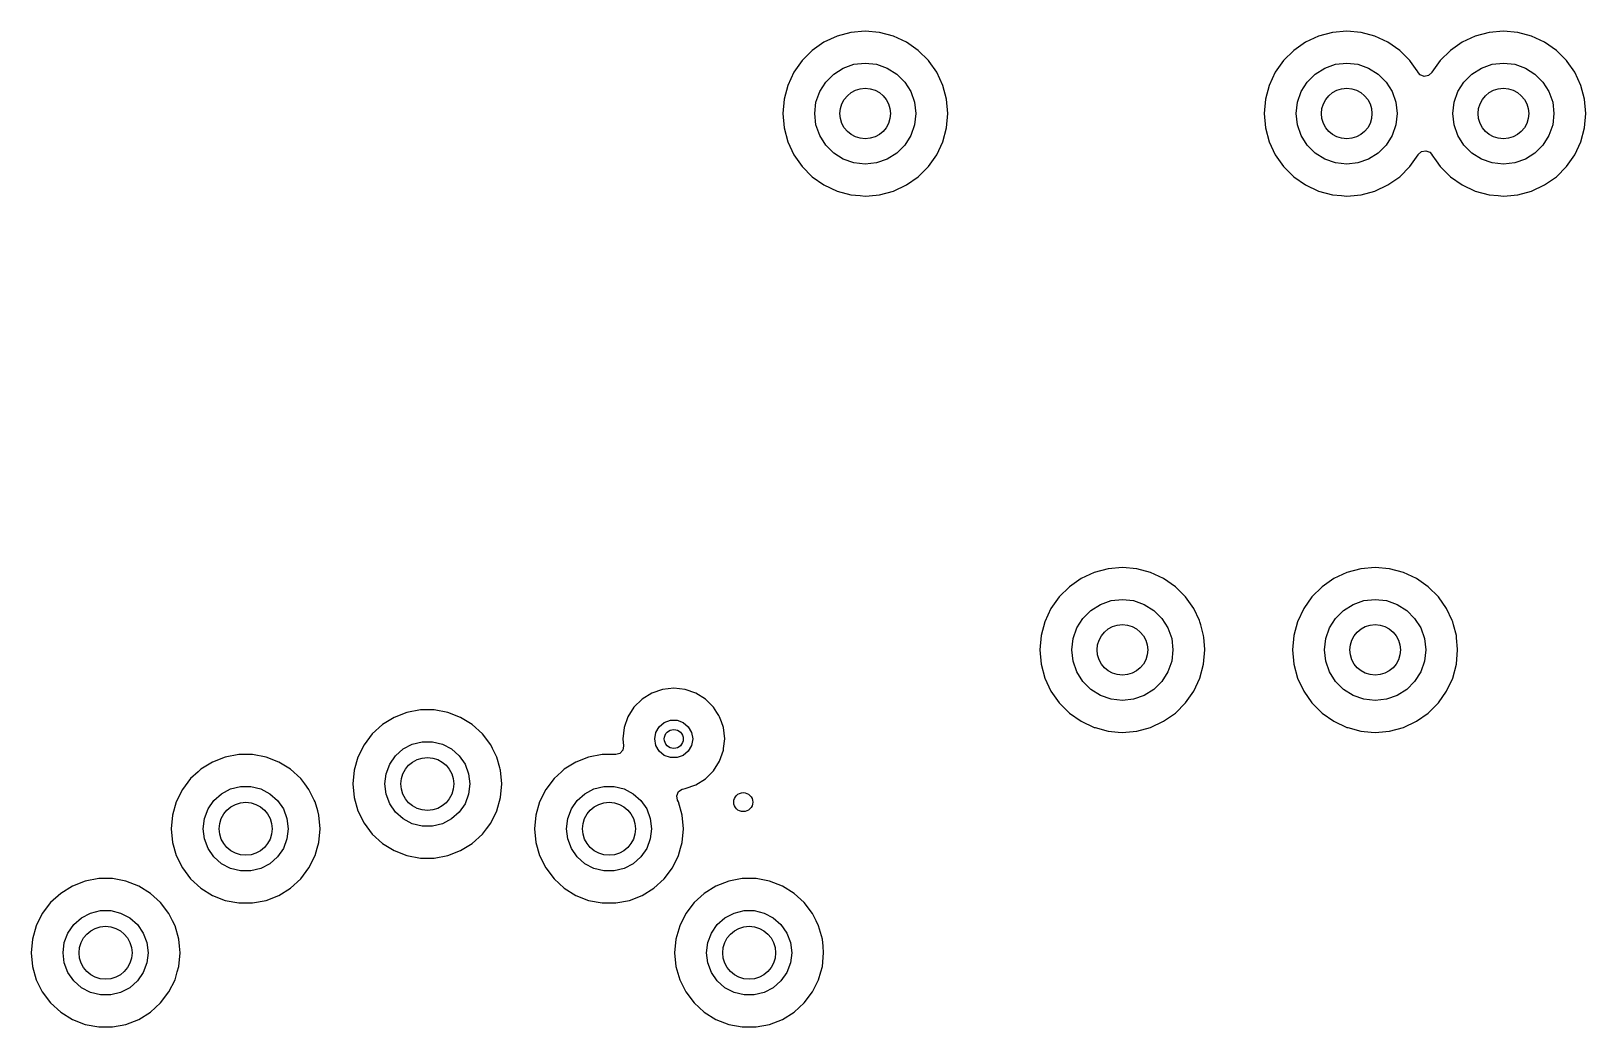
# Model space of a CAD drawing. Extents: x 2.85 to 10.26, y -4.55 to -2.42.
# Drawn here: x 8.572 to 9.541, y -4.101 to -3.48 of the extents above; entities that cross this region are included whole.
import ezdxf

# ---------------------------------------------------------------- set-up
doc = ezdxf.new("R2010")
doc.units = 0
doc.header["$MEASUREMENT"] = 0
doc.layers.add('BLACK', color=7, linetype='CONTINUOUS')

msp = doc.modelspace()

# ---------------------------------------------------------------- linework, layer by layer
at = {"layer": 'BLACK', "linetype": 'CONTINUOUS'}
for p, q in [((9.06603, -3.48697), (9.0587, -3.4921)), ((9.07415, -3.48318), (9.06603, -3.48697)), ((9.06603, -3.48697), (9.06603, -3.48697)), ((9.08281, -3.48086), (9.07415, -3.48318)), ((9.07415, -3.48318), (9.07415, -3.48318)), ((9.09173, -3.48008), (9.08281, -3.48086)), ((9.08281, -3.48086), (9.08281, -3.48086)), ((9.10066, -3.48086), (9.09173, -3.48008)), ((9.09173, -3.48008), (9.09173, -3.48008)), ((9.10931, -3.48318), (9.10066, -3.48086)), ((9.10066, -3.48086), (9.10066, -3.48086)), ((9.10066, -3.48086), (9.10066, -3.48086)), ((9.10066, -3.48086), (9.10066, -3.48086)), ((9.10066, -3.48086), (9.10066, -3.48086)), ((9.11743, -3.48697), (9.10931, -3.48318)), ((9.10931, -3.48318), (9.10931, -3.48318)), ((9.12477, -3.4921), (9.11743, -3.48697)), ((9.11743, -3.48697), (9.11743, -3.48697)), ((9.36603, -3.48697), (9.3587, -3.4921)), ((9.37415, -3.48318), (9.36603, -3.48697)), ((9.36603, -3.48697), (9.36603, -3.48697)), ((9.38281, -3.48086), (9.37415, -3.48318)), ((9.37415, -3.48318), (9.37415, -3.48318)), ((9.39173, -3.48008), (9.38281, -3.48086)), ((9.38281, -3.48086), (9.38281, -3.48086)), ((9.40066, -3.48086), (9.39173, -3.48008)), ((9.39173, -3.48008), (9.39173, -3.48008)), ((9.40931, -3.48318), (9.40066, -3.48086)), ((9.40066, -3.48086), (9.40066, -3.48086)), ((9.40066, -3.48086), (9.40066, -3.48086)), ((9.40066, -3.48086), (9.40066, -3.48086)), ((9.40066, -3.48086), (9.40066, -3.48086)), ((9.41743, -3.48697), (9.40931, -3.48318)), ((9.40931, -3.48318), (9.40931, -3.48318)), ((9.42477, -3.4921), (9.41743, -3.48697)), ((9.41743, -3.48697), (9.41743, -3.48697)), ((9.46367, -3.48697), (9.45633, -3.4921)), ((9.47179, -3.48318), (9.46367, -3.48697)), ((9.46367, -3.48697), (9.46367, -3.48697)), ((9.48044, -3.48086), (9.47179, -3.48318)), ((9.47179, -3.48318), (9.47179, -3.48318)), ((9.48045, -3.48086), (9.48044, -3.48086)), ((9.48937, -3.48008), (9.48045, -3.48086)), ((9.49829, -3.48086), (9.48937, -3.48008)), ((9.48937, -3.48008), (9.48937, -3.48008)), ((9.49829, -3.48086), (9.49829, -3.48086)), ((9.49829, -3.48086), (9.49829, -3.48086)), ((9.49829, -3.48086), (9.49829, -3.48086)), ((9.50695, -3.48318), (9.4983, -3.48086)), ((9.4983, -3.48086), (9.49829, -3.48086)), ((9.51507, -3.48697), (9.50695, -3.48318)), ((9.50695, -3.48318), (9.50695, -3.48318)), ((9.52241, -3.4921), (9.51507, -3.48697)), ((9.51507, -3.48697), (9.51507, -3.48697)), ((9.0587, -3.4921), (9.05236, -3.49844)), ((9.1311, -3.49844), (9.12477, -3.4921)), ((9.3587, -3.4921), (9.35236, -3.49844)), ((9.4311, -3.49844), (9.42477, -3.4921)), ((9.45633, -3.4921), (9.45, -3.49844)), ((9.52874, -3.49844), (9.52241, -3.4921)), ((9.04722, -3.50578), (9.04344, -3.5139)), ((9.05236, -3.49844), (9.04722, -3.50578)), ((9.04722, -3.50578), (9.04722, -3.50578)), ((9.06711, -3.51184), (9.07209, -3.50685)), ((9.07209, -3.50685), (9.07807, -3.5031)), ((9.07807, -3.5031), (9.08472, -3.50077)), ((9.08472, -3.50077), (9.09173, -3.49998)), ((9.09173, -3.49998), (9.09874, -3.50077)), ((9.09874, -3.50077), (9.1054, -3.5031)), ((9.1054, -3.5031), (9.11137, -3.50685)), ((9.11137, -3.50685), (9.11636, -3.51184)), ((9.13149, -3.49899), (9.1311, -3.49844)), ((9.13624, -3.50578), (9.13149, -3.49899)), ((9.14003, -3.5139), (9.13624, -3.50578)), ((9.34722, -3.50578), (9.34344, -3.5139)), ((9.35236, -3.49844), (9.34722, -3.50578)), ((9.34722, -3.50578), (9.34722, -3.50578)), ((9.36711, -3.51184), (9.37209, -3.50685)), ((9.37209, -3.50685), (9.37807, -3.5031)), ((9.37807, -3.5031), (9.38472, -3.50077)), ((9.38472, -3.50077), (9.39173, -3.49998)), ((9.39173, -3.49998), (9.39874, -3.50077)), ((9.39874, -3.50077), (9.4054, -3.5031)), ((9.4054, -3.5031), (9.41137, -3.50685)), ((9.41137, -3.50685), (9.41636, -3.51184)), ((9.43149, -3.49899), (9.4311, -3.49844)), ((9.43566, -3.50494), (9.43149, -3.49899)), ((9.43624, -3.50578), (9.43566, -3.50494)), ((9.43632, -3.50592), (9.43624, -3.50578)), ((9.43753, -3.50731), (9.43632, -3.50592)), ((9.44478, -3.50592), (9.44279, -3.50782)), ((9.44486, -3.50578), (9.44478, -3.50592)), ((9.45, -3.49844), (9.44486, -3.50578)), ((9.46475, -3.51184), (9.46973, -3.50685)), ((9.46973, -3.50685), (9.4757, -3.5031)), ((9.4757, -3.5031), (9.48236, -3.50077)), ((9.48236, -3.50077), (9.48937, -3.49998)), ((9.48937, -3.49998), (9.49638, -3.50077)), ((9.49638, -3.50077), (9.50304, -3.5031)), ((9.50304, -3.5031), (9.50901, -3.50685)), ((9.50901, -3.50685), (9.51399, -3.51184)), ((9.52913, -3.49899), (9.52874, -3.49844)), ((9.53388, -3.50578), (9.52913, -3.49899)), ((9.53767, -3.5139), (9.53388, -3.50578)), ((9.04344, -3.5139), (9.04112, -3.52255)), ((9.04344, -3.5139), (9.04344, -3.5139)), ((9.06336, -3.51781), (9.06711, -3.51184)), ((9.11636, -3.51184), (9.12011, -3.51781)), ((9.14235, -3.52255), (9.14003, -3.5139)), ((9.34344, -3.5139), (9.34112, -3.52255)), ((9.34344, -3.5139), (9.34344, -3.5139)), ((9.36336, -3.51781), (9.36711, -3.51184)), ((9.41636, -3.51184), (9.42011, -3.51781)), ((9.44009, -3.50834), (9.43753, -3.50731)), ((9.44279, -3.50782), (9.44009, -3.50834)), ((9.46099, -3.51781), (9.46475, -3.51184)), ((9.51399, -3.51184), (9.51775, -3.51781)), ((9.53999, -3.52255), (9.53767, -3.5139)), ((9.04112, -3.52255), (9.04034, -3.53148)), ((9.04112, -3.52255), (9.04112, -3.52255)), ((9.06024, -3.53148), (9.06103, -3.52447)), ((9.06103, -3.52447), (9.06336, -3.51781)), ((9.12011, -3.51781), (9.12244, -3.52447)), ((9.12244, -3.52447), (9.12323, -3.53148)), ((9.14313, -3.53148), (9.14235, -3.52255)), ((9.34112, -3.52255), (9.34034, -3.53148)), ((9.34112, -3.52255), (9.34112, -3.52255)), ((9.36024, -3.53148), (9.36103, -3.52447)), ((9.36103, -3.52447), (9.36336, -3.51781)), ((9.42011, -3.51781), (9.42244, -3.52447)), ((9.42244, -3.52447), (9.42323, -3.53148)), ((9.45787, -3.53148), (9.45866, -3.52447)), ((9.45866, -3.52447), (9.46099, -3.51781)), ((9.51775, -3.51781), (9.52008, -3.52447)), ((9.52008, -3.52447), (9.52087, -3.53148)), ((9.54077, -3.53148), (9.53999, -3.52255)), ((9.04034, -3.53148), (9.04112, -3.5404)), ((9.04034, -3.53148), (9.04034, -3.53148)), ((9.06103, -3.53848), (9.06024, -3.53148)), ((9.12323, -3.53148), (9.12244, -3.53848)), ((9.14235, -3.5404), (9.14313, -3.53148)), ((9.14313, -3.53148), (9.14313, -3.53148)), ((9.34034, -3.53148), (9.34112, -3.5404)), ((9.34034, -3.53148), (9.34034, -3.53148)), ((9.36103, -3.53848), (9.36024, -3.53148)), ((9.42323, -3.53148), (9.42244, -3.53848)), ((9.45866, -3.53848), (9.45787, -3.53148)), ((9.52087, -3.53148), (9.52008, -3.53848)), ((9.53999, -3.5404), (9.54077, -3.53148)), ((9.54077, -3.53148), (9.54077, -3.53148)), ((9.04112, -3.5404), (9.04112, -3.5404)), ((9.04112, -3.5404), (9.04344, -3.54905)), ((9.06336, -3.54514), (9.06103, -3.53848)), ((9.06711, -3.55111), (9.06336, -3.54514)), ((9.12011, -3.54514), (9.11636, -3.55111)), ((9.12244, -3.53848), (9.12011, -3.54514)), ((9.14003, -3.54906), (9.14235, -3.5404)), ((9.34112, -3.5404), (9.34112, -3.5404)), ((9.34112, -3.5404), (9.34344, -3.54905)), ((9.36336, -3.54514), (9.36103, -3.53848)), ((9.36711, -3.55111), (9.36336, -3.54514)), ((9.42011, -3.54514), (9.41636, -3.55111)), ((9.42244, -3.53848), (9.42011, -3.54514)), ((9.46099, -3.54514), (9.45866, -3.53848)), ((9.46475, -3.55111), (9.46099, -3.54514)), ((9.51775, -3.54514), (9.51399, -3.55111)), ((9.52008, -3.53848), (9.51775, -3.54514)), ((9.53767, -3.54906), (9.53999, -3.5404)), ((9.04344, -3.54905), (9.04344, -3.54906)), ((9.04344, -3.54906), (9.04722, -3.55717)), ((9.07209, -3.5561), (9.06711, -3.55111)), ((9.11636, -3.55111), (9.11137, -3.5561)), ((9.13624, -3.55717), (9.14003, -3.54906)), ((9.34344, -3.54905), (9.34344, -3.54906)), ((9.34344, -3.54906), (9.34722, -3.55717)), ((9.37209, -3.5561), (9.36711, -3.55111)), ((9.41636, -3.55111), (9.41137, -3.5561)), ((9.43632, -3.55704), (9.43831, -3.55514)), ((9.43831, -3.55514), (9.44102, -3.55462)), ((9.44102, -3.55462), (9.44357, -3.55564)), ((9.46973, -3.5561), (9.46475, -3.55111)), ((9.51399, -3.55111), (9.50901, -3.5561)), ((9.53388, -3.55717), (9.53767, -3.54906)), ((9.04722, -3.55717), (9.04722, -3.55717)), ((9.04722, -3.55717), (9.05236, -3.56451)), ((9.05236, -3.56451), (9.0587, -3.57085)), ((9.07807, -3.55985), (9.07209, -3.5561)), ((9.08472, -3.56218), (9.07807, -3.55985)), ((9.09173, -3.56297), (9.08472, -3.56218)), ((9.09874, -3.56218), (9.09173, -3.56297)), ((9.1054, -3.55985), (9.09874, -3.56218)), ((9.11137, -3.5561), (9.1054, -3.55985)), ((9.12477, -3.57085), (9.1311, -3.56451)), ((9.1311, -3.56451), (9.13624, -3.55717)), ((9.34722, -3.55717), (9.34722, -3.55717)), ((9.34722, -3.55717), (9.35236, -3.56451)), ((9.35236, -3.56451), (9.3587, -3.57085)), ((9.37807, -3.55985), (9.37209, -3.5561)), ((9.38472, -3.56218), (9.37807, -3.55985)), ((9.39173, -3.56297), (9.38472, -3.56218)), ((9.39874, -3.56218), (9.39173, -3.56297)), ((9.4054, -3.55985), (9.39874, -3.56218)), ((9.41137, -3.5561), (9.4054, -3.55985)), ((9.42477, -3.57085), (9.4311, -3.56451)), ((9.4311, -3.56451), (9.43624, -3.55717)), ((9.43624, -3.55717), (9.43632, -3.55704)), ((9.43624, -3.55717), (9.43624, -3.55717)), ((9.44357, -3.55564), (9.44478, -3.55704)), ((9.44478, -3.55704), (9.44486, -3.55717)), ((9.44486, -3.55717), (9.44486, -3.55717)), ((9.44486, -3.55717), (9.44746, -3.56089)), ((9.44746, -3.56089), (9.45, -3.56451)), ((9.45, -3.56451), (9.45633, -3.57085)), ((9.4757, -3.55985), (9.46973, -3.5561)), ((9.48236, -3.56218), (9.4757, -3.55985)), ((9.48937, -3.56297), (9.48236, -3.56218)), ((9.49638, -3.56218), (9.48937, -3.56297)), ((9.50304, -3.55985), (9.49638, -3.56218)), ((9.50901, -3.5561), (9.50304, -3.55985)), ((9.52241, -3.57085), (9.52874, -3.56451)), ((9.52874, -3.56451), (9.53388, -3.55717)), ((9.0587, -3.57085), (9.0587, -3.57085)), ((9.0587, -3.57085), (9.06603, -3.57599)), ((9.11743, -3.57599), (9.12477, -3.57085)), ((9.3587, -3.57085), (9.3587, -3.57085)), ((9.3587, -3.57085), (9.36603, -3.57599)), ((9.41743, -3.57599), (9.42477, -3.57085)), ((9.45633, -3.57085), (9.45633, -3.57085)), ((9.45633, -3.57085), (9.46367, -3.57599)), ((9.51507, -3.57599), (9.52241, -3.57085)), ((9.06603, -3.57599), (9.07415, -3.57977)), ((9.07415, -3.57977), (9.08281, -3.58209)), ((9.08281, -3.58209), (9.08848, -3.58259)), ((9.08848, -3.58259), (9.09173, -3.58287)), ((9.09173, -3.58287), (9.09412, -3.58266)), ((9.09173, -3.58287), (9.09173, -3.58287)), ((9.09173, -3.58287), (9.09173, -3.58287)), ((9.09412, -3.58266), (9.10066, -3.58209)), ((9.10066, -3.58209), (9.10931, -3.57977)), ((9.10931, -3.57977), (9.11743, -3.57599)), ((9.36603, -3.57599), (9.37415, -3.57977)), ((9.37415, -3.57977), (9.38281, -3.58209)), ((9.38281, -3.58209), (9.38848, -3.58259)), ((9.38848, -3.58259), (9.39173, -3.58287)), ((9.39173, -3.58287), (9.39412, -3.58266)), ((9.39173, -3.58287), (9.39173, -3.58287)), ((9.39173, -3.58287), (9.39173, -3.58287)), ((9.39412, -3.58266), (9.40066, -3.58209)), ((9.40066, -3.58209), (9.40931, -3.57977)), ((9.40931, -3.57977), (9.41743, -3.57599)), ((9.46367, -3.57599), (9.47179, -3.57977)), ((9.47179, -3.57977), (9.48045, -3.58209)), ((9.48045, -3.58209), (9.48612, -3.58259)), ((9.48612, -3.58259), (9.48937, -3.58287)), ((9.48937, -3.58287), (9.49176, -3.58266)), ((9.48937, -3.58287), (9.48937, -3.58287)), ((9.48937, -3.58287), (9.48937, -3.58287)), ((9.49176, -3.58266), (9.49829, -3.58209)), ((9.49829, -3.58209), (9.50695, -3.57977)), ((9.50695, -3.57977), (9.51507, -3.57599)), ((9.24304, -3.81513), (9.23439, -3.81745)), ((9.25197, -3.81435), (9.24304, -3.81513)), ((9.24304, -3.81513), (9.24304, -3.81513)), ((9.26089, -3.81513), (9.25197, -3.81435)), ((9.25197, -3.81435), (9.25197, -3.81435)), ((9.26955, -3.81745), (9.26089, -3.81513)), ((9.26089, -3.81513), (9.26089, -3.81513)), ((9.26089, -3.81513), (9.26089, -3.81513)), ((9.26089, -3.81513), (9.26089, -3.81513)), ((9.26089, -3.81513), (9.26089, -3.81513)), ((9.40052, -3.81513), (9.39187, -3.81745)), ((9.40945, -3.81435), (9.40052, -3.81513)), ((9.40052, -3.81513), (9.40052, -3.81513)), ((9.41837, -3.81513), (9.40945, -3.81435)), ((9.40945, -3.81435), (9.40945, -3.81435)), ((9.42703, -3.81745), (9.41837, -3.81513)), ((9.41837, -3.81513), (9.41837, -3.81513)), ((9.41837, -3.81513), (9.41837, -3.81513)), ((9.41837, -3.81513), (9.41837, -3.81513)), ((9.41837, -3.81513), (9.41837, -3.81513)), ((9.21893, -3.82638), (9.2126, -3.83271)), ((9.22627, -3.82124), (9.21893, -3.82638)), ((9.23439, -3.81745), (9.22627, -3.82124)), ((9.22627, -3.82124), (9.22627, -3.82124)), ((9.23439, -3.81745), (9.23439, -3.81745)), ((9.27767, -3.82124), (9.26955, -3.81745)), ((9.26955, -3.81745), (9.26955, -3.81745)), ((9.28501, -3.82638), (9.27767, -3.82124)), ((9.27767, -3.82124), (9.27767, -3.82124)), ((9.29134, -3.83271), (9.28501, -3.82638)), ((9.37641, -3.82638), (9.37008, -3.83271)), ((9.38375, -3.82124), (9.37641, -3.82638)), ((9.39187, -3.81745), (9.38375, -3.82124)), ((9.38375, -3.82124), (9.38375, -3.82124)), ((9.39187, -3.81745), (9.39187, -3.81745)), ((9.43515, -3.82124), (9.42703, -3.81745)), ((9.42703, -3.81745), (9.42703, -3.81745)), ((9.44249, -3.82638), (9.43515, -3.82124)), ((9.43515, -3.82124), (9.43515, -3.82124)), ((9.44882, -3.83271), (9.44249, -3.82638)), ((9.2126, -3.83271), (9.20746, -3.84005)), ((9.2383, -3.83737), (9.24496, -3.83504)), ((9.24496, -3.83504), (9.25197, -3.83425)), ((9.25197, -3.83425), (9.25898, -3.83504)), ((9.25898, -3.83504), (9.26563, -3.83737)), ((9.29648, -3.84005), (9.29134, -3.83271)), ((9.29134, -3.83271), (9.29134, -3.83271)), ((9.37008, -3.83271), (9.36494, -3.84005)), ((9.39578, -3.83737), (9.40244, -3.83504)), ((9.40244, -3.83504), (9.40945, -3.83425)), ((9.40945, -3.83425), (9.41646, -3.83504)), ((9.41646, -3.83504), (9.42311, -3.83737)), ((9.45396, -3.84005), (9.44882, -3.83271)), ((9.44882, -3.83271), (9.44882, -3.83271)), ((9.20746, -3.84005), (9.20367, -3.84817)), ((9.20746, -3.84005), (9.20746, -3.84005)), ((9.22734, -3.84611), (9.23233, -3.84112)), ((9.23233, -3.84112), (9.2383, -3.83737)), ((9.26563, -3.83737), (9.27161, -3.84112)), ((9.27161, -3.84112), (9.27659, -3.84611)), ((9.29996, -3.84751), (9.29648, -3.84005)), ((9.36494, -3.84005), (9.36115, -3.84817)), ((9.36494, -3.84005), (9.36494, -3.84005)), ((9.38482, -3.84611), (9.38981, -3.84112)), ((9.38981, -3.84112), (9.39578, -3.83737)), ((9.42311, -3.83737), (9.42909, -3.84112)), ((9.42909, -3.84112), (9.43407, -3.84611)), ((9.45744, -3.84751), (9.45396, -3.84005)), ((9.20367, -3.84817), (9.20135, -3.85682)), ((9.20367, -3.84817), (9.20367, -3.84817)), ((9.22126, -3.85874), (9.22359, -3.85208)), ((9.22359, -3.85208), (9.22734, -3.84611)), ((9.27659, -3.84611), (9.28035, -3.85208)), ((9.28035, -3.85208), (9.28267, -3.85874)), ((9.30027, -3.84817), (9.29996, -3.84751)), ((9.3008, -3.85018), (9.30027, -3.84817)), ((9.30027, -3.84817), (9.30027, -3.84817)), ((9.30258, -3.85682), (9.3008, -3.85018)), ((9.36115, -3.84817), (9.35883, -3.85682)), ((9.36115, -3.84817), (9.36115, -3.84817)), ((9.37874, -3.85874), (9.38107, -3.85208)), ((9.38107, -3.85208), (9.38482, -3.84611)), ((9.43407, -3.84611), (9.43783, -3.85208)), ((9.43783, -3.85208), (9.44016, -3.85874)), ((9.45775, -3.84817), (9.45744, -3.84751)), ((9.45828, -3.85018), (9.45775, -3.84817)), ((9.45775, -3.84817), (9.45775, -3.84817)), ((9.46006, -3.85682), (9.45828, -3.85018)), ((9.20135, -3.85682), (9.20057, -3.86575)), ((9.20135, -3.85682), (9.20135, -3.85682)), ((9.22047, -3.86575), (9.22126, -3.85874)), ((9.28267, -3.85874), (9.28346, -3.86575)), ((9.30269, -3.858), (9.30258, -3.85682)), ((9.30333, -3.86533), (9.30269, -3.858)), ((9.30336, -3.86575), (9.30333, -3.86533)), ((9.35883, -3.85682), (9.35805, -3.86575)), ((9.35883, -3.85682), (9.35883, -3.85682)), ((9.37795, -3.86575), (9.37874, -3.85874)), ((9.44016, -3.85874), (9.44094, -3.86575)), ((9.46017, -3.858), (9.46006, -3.85682)), ((9.46019, -3.85827), (9.46017, -3.858)), ((9.46081, -3.86533), (9.46019, -3.85827)), ((9.46085, -3.86575), (9.46081, -3.86533)), ((9.20057, -3.86575), (9.20135, -3.87467)), ((9.20057, -3.86575), (9.20057, -3.86575)), ((9.20135, -3.87467), (9.20135, -3.87467)), ((9.20135, -3.87467), (9.20367, -3.88333)), ((9.22126, -3.87276), (9.22047, -3.86575)), ((9.22359, -3.87941), (9.22126, -3.87276)), ((9.28267, -3.87276), (9.28035, -3.87941)), ((9.28346, -3.86575), (9.28267, -3.87276)), ((9.30027, -3.88333), (9.30258, -3.87467)), ((9.30258, -3.87467), (9.30336, -3.86575)), ((9.30336, -3.86575), (9.30336, -3.86575)), ((9.35805, -3.86575), (9.35883, -3.87467)), ((9.35805, -3.86575), (9.35805, -3.86575)), ((9.35883, -3.87467), (9.35883, -3.87467)), ((9.35883, -3.87467), (9.36115, -3.88333)), ((9.37874, -3.87276), (9.37795, -3.86575)), ((9.38107, -3.87941), (9.37874, -3.87276)), ((9.44016, -3.87276), (9.43783, -3.87941)), ((9.44094, -3.86575), (9.44016, -3.87276)), ((9.45775, -3.88333), (9.46006, -3.87467)), ((9.46006, -3.87467), (9.46085, -3.86575)), ((9.20367, -3.88333), (9.20367, -3.88333)), ((9.20367, -3.88333), (9.20746, -3.89145)), ((9.22734, -3.88539), (9.22359, -3.87941)), ((9.28035, -3.87941), (9.27659, -3.88539)), ((9.29648, -3.89145), (9.30027, -3.88333)), ((9.36115, -3.88333), (9.36115, -3.88333)), ((9.36115, -3.88333), (9.36494, -3.89145)), ((9.38482, -3.88539), (9.38107, -3.87941)), ((9.43783, -3.87941), (9.43407, -3.88539)), ((9.45396, -3.89145), (9.45775, -3.88333)), ((8.95868, -3.89269), (8.95267, -3.89646)), ((8.96538, -3.89034), (8.95868, -3.89269)), ((8.97244, -3.88954), (8.96538, -3.89034)), ((8.96538, -3.89034), (8.96538, -3.89034)), ((8.9795, -3.89034), (8.97244, -3.88954)), ((8.97244, -3.88954), (8.97244, -3.88954)), ((8.9862, -3.89269), (8.9795, -3.89034)), ((8.9795, -3.89034), (8.9795, -3.89034)), ((8.99222, -3.89646), (8.9862, -3.89269)), ((9.20746, -3.89145), (9.20746, -3.89145)), ((9.20746, -3.89145), (9.2126, -3.89879)), ((9.23233, -3.89037), (9.22734, -3.88539)), ((9.2383, -3.89412), (9.23233, -3.89037)), ((9.24496, -3.89645), (9.2383, -3.89412)), ((9.26563, -3.89412), (9.25898, -3.89645)), ((9.27161, -3.89037), (9.26563, -3.89412)), ((9.27659, -3.88539), (9.27161, -3.89037)), ((9.29134, -3.89879), (9.29648, -3.89145)), ((9.36494, -3.89145), (9.36494, -3.89145)), ((9.36494, -3.89145), (9.37008, -3.89879)), ((9.38981, -3.89037), (9.38482, -3.88539)), ((9.39578, -3.89412), (9.38981, -3.89037)), ((9.40244, -3.89645), (9.39578, -3.89412)), ((9.42311, -3.89412), (9.41646, -3.89645)), ((9.42909, -3.89037), (9.42311, -3.89412)), ((9.43407, -3.88539), (9.42909, -3.89037)), ((9.44882, -3.89879), (9.45396, -3.89145)), ((8.81462, -3.90311), (8.8062, -3.90468)), ((8.82318, -3.90311), (8.81462, -3.90311)), ((8.8316, -3.90468), (8.82318, -3.90311)), ((8.94765, -3.90149), (8.94387, -3.9075)), ((8.95267, -3.89646), (8.94765, -3.90149)), ((8.99724, -3.90149), (8.99222, -3.89646)), ((8.99925, -3.90468), (8.99724, -3.90149)), ((9.2126, -3.89879), (9.21893, -3.90512)), ((9.25197, -3.89724), (9.24496, -3.89645)), ((9.25898, -3.89645), (9.25197, -3.89724)), ((9.28501, -3.90512), (9.29134, -3.89879)), ((9.37008, -3.89879), (9.37641, -3.90512)), ((9.40945, -3.89724), (9.40244, -3.89645)), ((9.41646, -3.89645), (9.40945, -3.89724)), ((9.44249, -3.90512), (9.44882, -3.89879)), ((8.79093, -3.91228), (8.78461, -3.91805)), ((8.79821, -3.90778), (8.79093, -3.91228)), ((8.79093, -3.91228), (8.79093, -3.91228)), ((8.79093, -3.91228), (8.79093, -3.91228)), ((8.8062, -3.90468), (8.79821, -3.90778)), ((8.79821, -3.90778), (8.79821, -3.90778)), ((8.8062, -3.90468), (8.8062, -3.90468)), ((8.8062, -3.90468), (8.8062, -3.90468)), ((8.83958, -3.90778), (8.8316, -3.90468)), ((8.8316, -3.90468), (8.8316, -3.90468)), ((8.8316, -3.90468), (8.8316, -3.90468)), ((8.84686, -3.91228), (8.83958, -3.90778)), ((8.83958, -3.90778), (8.83958, -3.90778)), ((8.85319, -3.91805), (8.84686, -3.91228)), ((8.94387, -3.9075), (8.94152, -3.9142)), ((8.96134, -3.91722), (8.96339, -3.91367)), ((8.96339, -3.91367), (8.96654, -3.91103)), ((8.96654, -3.91103), (8.97039, -3.90963)), ((8.97039, -3.90963), (8.97449, -3.90963)), ((8.97449, -3.90963), (8.97835, -3.91103)), ((8.97835, -3.91103), (8.98149, -3.91367)), ((8.98149, -3.91367), (8.98354, -3.91722)), ((9.00042, -3.90655), (8.99925, -3.90468)), ((9.00102, -3.9075), (9.00042, -3.90655)), ((9.00207, -3.9105), (9.00102, -3.9075)), ((9.00336, -3.9142), (9.00207, -3.9105)), ((9.21893, -3.90512), (9.21893, -3.90512)), ((9.21893, -3.90512), (9.22627, -3.91026)), ((9.22627, -3.91026), (9.23439, -3.91404)), ((9.26955, -3.91404), (9.27767, -3.91026)), ((9.27767, -3.91026), (9.28501, -3.90512)), ((9.37641, -3.90512), (9.37641, -3.90512)), ((9.37641, -3.90512), (9.38375, -3.91026)), ((9.38375, -3.91026), (9.39187, -3.91404)), ((9.42703, -3.91404), (9.43515, -3.91026)), ((9.43515, -3.91026), (9.44249, -3.90512)), ((8.78461, -3.91805), (8.77945, -3.92489)), ((8.78461, -3.91805), (8.78461, -3.91805)), ((8.8095, -3.92454), (8.8157, -3.92301)), ((8.8157, -3.92301), (8.82209, -3.92301)), ((8.82209, -3.92301), (8.82829, -3.92454)), ((8.85835, -3.92489), (8.85319, -3.91805)), ((8.94152, -3.9142), (8.94073, -3.92126)), ((8.94073, -3.92126), (8.94073, -3.92126)), ((8.94073, -3.92126), (8.94121, -3.92558)), ((8.94152, -3.9142), (8.94152, -3.9142)), ((8.96063, -3.92126), (8.96134, -3.91722)), ((8.96134, -3.9253), (8.96063, -3.92126)), ((8.98354, -3.91722), (8.98425, -3.92126)), ((8.98425, -3.92126), (8.98354, -3.9253)), ((9.00416, -3.92126), (9.00336, -3.9142)), ((9.00336, -3.9142), (9.00336, -3.9142)), ((9.00348, -3.92727), (9.00416, -3.92126)), ((9.00416, -3.92126), (9.00416, -3.92126)), ((9.23439, -3.91404), (9.23439, -3.91404)), ((9.23439, -3.91404), (9.23439, -3.91404)), ((9.23439, -3.91404), (9.23498, -3.9142)), ((9.23498, -3.9142), (9.24304, -3.91636)), ((9.24304, -3.91636), (9.24942, -3.91692)), ((9.24942, -3.91692), (9.25197, -3.91714)), ((9.25197, -3.91714), (9.2542, -3.91695)), ((9.25197, -3.91714), (9.25197, -3.91714)), ((9.25197, -3.91714), (9.25197, -3.91714)), ((9.2542, -3.91695), (9.26089, -3.91636)), ((9.26089, -3.91636), (9.26955, -3.91404)), ((9.39187, -3.91404), (9.39187, -3.91404)), ((9.39187, -3.91404), (9.39187, -3.91404)), ((9.39187, -3.91404), (9.39246, -3.9142)), ((9.39246, -3.9142), (9.40052, -3.91636)), ((9.40052, -3.91636), (9.4069, -3.91692)), ((9.4069, -3.91692), (9.40945, -3.91714)), ((9.40945, -3.91714), (9.41168, -3.91695)), ((9.40945, -3.91714), (9.40945, -3.91714)), ((9.40945, -3.91714), (9.40945, -3.91714)), ((9.41168, -3.91695), (9.41837, -3.91636)), ((9.41837, -3.91636), (9.42703, -3.91404)), ((8.693, -3.93258), (8.68501, -3.93568)), ((8.70142, -3.93101), (8.693, -3.93258)), ((8.693, -3.93258), (8.693, -3.93258)), ((8.693, -3.93258), (8.693, -3.93258)), ((8.70998, -3.93101), (8.70142, -3.93101)), ((8.7184, -3.93258), (8.70998, -3.93101)), ((8.72638, -3.93568), (8.7184, -3.93258)), ((8.7184, -3.93258), (8.7184, -3.93258)), ((8.7184, -3.93258), (8.7184, -3.93258)), ((8.77563, -3.93255), (8.77328, -3.94079)), ((8.77945, -3.92489), (8.77563, -3.93255)), ((8.77563, -3.93255), (8.77563, -3.93255)), ((8.79543, -3.937), (8.79906, -3.93174)), ((8.79906, -3.93174), (8.80384, -3.9275)), ((8.80384, -3.9275), (8.8095, -3.92454)), ((8.82829, -3.92454), (8.83395, -3.9275)), ((8.83395, -3.9275), (8.83873, -3.93174)), ((8.83873, -3.93174), (8.84236, -3.937)), ((8.85954, -3.92727), (8.85835, -3.92489)), ((8.86217, -3.93255), (8.85954, -3.92727)), ((8.8641, -3.93933), (8.86217, -3.93255)), ((8.86217, -3.93255), (8.86217, -3.93255)), ((8.9194, -3.93258), (8.91141, -3.93568)), ((8.92782, -3.93101), (8.9194, -3.93258)), ((8.9194, -3.93258), (8.9194, -3.93258)), ((8.9194, -3.93258), (8.9194, -3.93258)), ((8.93636, -3.93101), (8.92782, -3.93101)), ((8.93887, -3.93031), (8.93636, -3.93101)), ((8.94074, -3.92829), (8.93887, -3.93031)), ((8.94121, -3.92558), (8.94074, -3.92829)), ((8.96339, -3.92885), (8.96134, -3.9253)), ((8.96654, -3.93149), (8.96339, -3.92885)), ((8.97039, -3.93289), (8.96654, -3.93149)), ((8.97449, -3.93289), (8.97039, -3.93289)), ((8.97835, -3.93149), (8.97449, -3.93289)), ((8.98149, -3.92885), (8.97835, -3.93149)), ((8.98354, -3.9253), (8.98149, -3.92885)), ((9.00102, -3.93502), (9.00336, -3.92832)), ((9.00336, -3.92832), (9.00348, -3.92727)), ((8.67613, -3.94165), (8.67141, -3.94595)), ((8.67773, -3.94018), (8.67613, -3.94165)), ((8.68501, -3.93568), (8.67773, -3.94018)), ((8.67773, -3.94018), (8.67773, -3.94018)), ((8.67773, -3.94018), (8.67773, -3.94018)), ((8.68501, -3.93568), (8.68501, -3.93568)), ((8.73366, -3.94018), (8.72638, -3.93568)), ((8.72638, -3.93568), (8.72638, -3.93568)), ((8.73999, -3.94595), (8.73366, -3.94018)), ((8.77328, -3.94079), (8.77249, -3.94931)), ((8.77328, -3.94079), (8.77328, -3.94079)), ((8.79317, -3.94297), (8.79543, -3.937)), ((8.84236, -3.937), (8.84463, -3.94297)), ((8.86434, -3.94018), (8.8641, -3.93933)), ((8.86451, -3.94079), (8.86434, -3.94018)), ((8.8653, -3.94931), (8.86451, -3.94079)), ((8.86451, -3.94079), (8.86451, -3.94079)), ((8.90253, -3.94165), (8.89781, -3.94595)), ((8.90413, -3.94018), (8.90253, -3.94165)), ((8.91141, -3.93568), (8.90413, -3.94018)), ((8.90413, -3.94018), (8.90413, -3.94018)), ((8.90413, -3.94018), (8.90413, -3.94018)), ((8.91141, -3.93568), (8.91141, -3.93568)), ((8.99222, -3.94606), (8.99724, -3.94103)), ((8.99724, -3.94103), (9.00102, -3.93502)), ((8.67141, -3.94595), (8.66625, -3.95279)), ((8.69064, -3.9554), (8.6963, -3.95244)), ((8.6963, -3.95244), (8.7025, -3.95091)), ((8.7025, -3.95091), (8.70889, -3.95091)), ((8.70889, -3.95091), (8.71509, -3.95244)), ((8.71509, -3.95244), (8.72075, -3.9554)), ((8.74253, -3.94931), (8.73999, -3.94595)), ((8.74515, -3.95279), (8.74253, -3.94931)), ((8.77249, -3.94931), (8.77328, -3.95784)), ((8.77249, -3.94931), (8.77249, -3.94931)), ((8.7924, -3.94931), (8.79317, -3.94297)), ((8.79317, -3.95566), (8.7924, -3.94931)), ((8.84463, -3.94297), (8.8454, -3.94931)), ((8.8454, -3.94931), (8.84463, -3.95566)), ((8.86451, -3.95784), (8.8653, -3.94931)), ((8.8653, -3.94931), (8.8653, -3.94931)), ((8.89781, -3.94595), (8.89265, -3.95279)), ((8.91704, -3.9554), (8.9227, -3.95244)), ((8.9227, -3.95244), (8.9289, -3.95091)), ((8.9289, -3.95091), (8.93529, -3.95091)), ((8.93529, -3.95091), (8.94149, -3.95244)), ((8.94149, -3.95244), (8.94715, -3.9554)), ((8.97537, -3.95406), (8.97763, -3.95249)), ((8.97763, -3.95249), (8.97862, -3.95228)), ((8.97862, -3.95228), (8.9795, -3.95218)), ((8.9795, -3.95218), (8.9862, -3.94983)), ((8.9795, -3.95218), (8.9795, -3.95218)), ((8.9795, -3.95218), (8.9795, -3.95218)), ((8.9862, -3.94983), (8.99222, -3.94606)), ((8.66243, -3.96045), (8.66009, -3.96869)), ((8.66625, -3.95279), (8.66243, -3.96045)), ((8.66243, -3.96045), (8.66243, -3.96045)), ((8.68223, -3.9649), (8.68586, -3.95964)), ((8.68586, -3.95964), (8.69064, -3.9554)), ((8.72075, -3.9554), (8.72553, -3.95964)), ((8.72553, -3.95964), (8.72916, -3.9649)), ((8.7484, -3.95931), (8.74515, -3.95279)), ((8.74897, -3.96045), (8.7484, -3.95931)), ((8.75057, -3.96608), (8.74897, -3.96045)), ((8.74897, -3.96045), (8.74897, -3.96045)), ((8.77328, -3.95784), (8.77328, -3.95784)), ((8.77328, -3.95784), (8.77563, -3.96608)), ((8.79543, -3.96163), (8.79317, -3.95566)), ((8.79906, -3.96689), (8.79543, -3.96163)), ((8.84236, -3.96163), (8.83873, -3.96689)), ((8.84463, -3.95566), (8.84236, -3.96163)), ((8.86217, -3.96608), (8.86451, -3.95784)), ((8.86451, -3.95784), (8.86451, -3.95784)), ((8.88883, -3.96045), (8.88649, -3.96869)), ((8.89265, -3.95279), (8.88883, -3.96045)), ((8.88883, -3.96045), (8.88883, -3.96045)), ((8.90863, -3.9649), (8.91226, -3.95964)), ((8.91226, -3.95964), (8.91704, -3.9554)), ((8.94715, -3.9554), (8.95193, -3.95964)), ((8.95193, -3.95964), (8.95556, -3.9649)), ((8.97431, -3.9566), (8.97537, -3.95406)), ((8.9748, -3.95931), (8.97431, -3.9566)), ((8.97537, -3.96045), (8.9748, -3.95931)), ((8.97771, -3.96869), (8.97537, -3.96045)), ((8.66009, -3.96869), (8.65929, -3.97721)), ((8.66009, -3.96869), (8.66009, -3.96869)), ((8.6792, -3.97721), (8.67997, -3.97087)), ((8.67997, -3.97087), (8.68223, -3.9649)), ((8.72916, -3.9649), (8.73143, -3.97087)), ((8.73143, -3.97087), (8.7322, -3.97721)), ((8.75131, -3.96869), (8.75057, -3.96608)), ((8.7521, -3.97721), (8.75131, -3.96869)), ((8.77563, -3.96608), (8.77563, -3.96608)), ((8.77563, -3.96608), (8.77945, -3.97374)), ((8.80384, -3.97112), (8.79906, -3.96689)), ((8.8095, -3.97409), (8.80384, -3.97112)), ((8.83395, -3.97112), (8.82829, -3.97409)), ((8.83873, -3.96689), (8.83395, -3.97112)), ((8.85835, -3.97374), (8.86217, -3.96608)), ((8.86217, -3.96608), (8.86217, -3.96608)), ((8.86217, -3.96608), (8.86217, -3.96608)), ((8.88649, -3.96869), (8.88569, -3.97721)), ((8.88649, -3.96869), (8.88649, -3.96869)), ((8.9056, -3.97721), (8.90637, -3.97087)), ((8.90637, -3.97087), (8.90863, -3.9649)), ((8.95556, -3.9649), (8.95783, -3.97087)), ((8.95783, -3.97087), (8.9586, -3.97721)), ((8.9785, -3.97721), (8.97771, -3.96869)), ((8.65929, -3.97721), (8.66009, -3.98574)), ((8.65929, -3.97721), (8.65929, -3.97721)), ((8.67997, -3.98356), (8.6792, -3.97721)), ((8.7322, -3.97721), (8.73143, -3.98356)), ((8.75131, -3.98574), (8.7521, -3.97721)), ((8.77945, -3.97374), (8.78461, -3.98057)), ((8.78461, -3.98057), (8.79093, -3.98634)), ((8.8157, -3.97562), (8.8095, -3.97409)), ((8.82209, -3.97562), (8.8157, -3.97562)), ((8.82829, -3.97409), (8.82209, -3.97562)), ((8.84686, -3.98634), (8.85319, -3.98057)), ((8.85319, -3.98057), (8.85573, -3.97721)), ((8.85573, -3.97721), (8.85835, -3.97374)), ((8.88569, -3.97721), (8.88649, -3.98574)), ((8.88569, -3.97721), (8.88569, -3.97721)), ((8.90637, -3.98356), (8.9056, -3.97721)), ((8.9586, -3.97721), (8.95783, -3.98356)), ((8.97771, -3.98574), (8.9785, -3.97721)), ((8.9785, -3.97721), (8.9785, -3.97721)), ((8.66009, -3.98574), (8.66009, -3.98574)), ((8.66009, -3.98574), (8.66243, -3.99398)), ((8.68223, -3.98953), (8.67997, -3.98356)), ((8.68586, -3.99479), (8.68223, -3.98953)), ((8.72916, -3.98953), (8.72553, -3.99479)), ((8.73143, -3.98356), (8.72916, -3.98953)), ((8.74897, -3.99398), (8.75031, -3.98926)), ((8.75031, -3.98926), (8.75131, -3.98574)), ((8.79093, -3.98634), (8.79821, -3.99085)), ((8.79821, -3.99085), (8.8062, -3.99394)), ((8.8316, -3.99394), (8.83958, -3.99085)), ((8.83958, -3.99085), (8.84686, -3.98634)), ((8.88649, -3.98574), (8.88649, -3.98574)), ((8.88649, -3.98574), (8.88883, -3.99398)), ((8.90863, -3.98953), (8.90637, -3.98356)), ((8.91226, -3.99479), (8.90863, -3.98953)), ((8.95556, -3.98953), (8.95193, -3.99479)), ((8.95783, -3.98356), (8.95556, -3.98953)), ((8.97537, -3.99398), (8.97671, -3.98926)), ((8.97671, -3.98926), (8.97771, -3.98574)), ((8.66243, -3.99398), (8.66243, -3.99398)), ((8.66243, -3.99398), (8.66625, -4.00164)), ((8.69064, -3.99902), (8.68586, -3.99479)), ((8.6963, -4.00199), (8.69064, -3.99902)), ((8.72075, -3.99902), (8.71509, -4.00199)), ((8.72553, -3.99479), (8.72075, -3.99902)), ((8.74515, -4.00164), (8.74897, -3.99398)), ((8.74897, -3.99398), (8.74897, -3.99398)), ((8.74897, -3.99398), (8.74897, -3.99398)), ((8.8062, -3.99394), (8.81462, -3.99552)), ((8.81462, -3.99552), (8.81462, -3.99552)), ((8.81462, -3.99552), (8.82318, -3.99552)), ((8.82318, -3.99552), (8.8316, -3.99394)), ((8.82318, -3.99552), (8.82318, -3.99552)), ((8.88883, -3.99398), (8.88883, -3.99398)), ((8.88883, -3.99398), (8.89265, -4.00164)), ((8.91704, -3.99902), (8.91226, -3.99479)), ((8.9227, -4.00199), (8.91704, -3.99902)), ((8.94715, -3.99902), (8.94149, -4.00199)), ((8.95193, -3.99479), (8.94715, -3.99902)), ((8.97155, -4.00164), (8.97537, -3.99398)), ((8.97537, -3.99398), (8.97537, -3.99398)), ((8.97537, -3.99398), (8.97537, -3.99398)), ((8.6057, -4.00988), (8.59771, -4.01298)), ((8.61412, -4.00831), (8.6057, -4.00988)), ((8.6057, -4.00988), (8.6057, -4.00988)), ((8.6057, -4.00988), (8.6057, -4.00988)), ((8.62268, -4.00831), (8.61412, -4.00831)), ((8.6311, -4.00988), (8.62268, -4.00831)), ((8.63908, -4.01298), (8.6311, -4.00988)), ((8.6311, -4.00988), (8.6311, -4.00988)), ((8.6311, -4.00988), (8.6311, -4.00988)), ((8.66625, -4.00164), (8.67141, -4.00847)), ((8.67141, -4.00847), (8.67773, -4.01424)), ((8.7025, -4.00352), (8.6963, -4.00199)), ((8.70889, -4.00352), (8.7025, -4.00352)), ((8.71509, -4.00199), (8.70889, -4.00352)), ((8.73366, -4.01424), (8.73999, -4.00847)), ((8.73999, -4.00847), (8.74515, -4.00164)), ((8.89265, -4.00164), (8.89781, -4.00847)), ((8.89781, -4.00847), (8.90413, -4.01424)), ((8.9289, -4.00352), (8.9227, -4.00199)), ((8.93529, -4.00352), (8.9289, -4.00352)), ((8.94149, -4.00199), (8.93529, -4.00352)), ((8.96006, -4.01424), (8.96639, -4.00847)), ((8.96639, -4.00847), (8.97155, -4.00164)), ((9.0067, -4.00988), (8.99871, -4.01298)), ((9.01512, -4.00831), (9.0067, -4.00988)), ((9.0067, -4.00988), (9.0067, -4.00988)), ((9.0067, -4.00988), (9.0067, -4.00988)), ((9.02368, -4.00831), (9.01512, -4.00831)), ((9.0321, -4.00988), (9.02368, -4.00831)), ((9.04008, -4.01298), (9.0321, -4.00988)), ((9.0321, -4.00988), (9.0321, -4.00988)), ((9.0321, -4.00988), (9.0321, -4.00988)), ((8.59043, -4.01748), (8.58411, -4.02325)), ((8.59771, -4.01298), (8.59043, -4.01748)), ((8.59043, -4.01748), (8.59043, -4.01748)), ((8.59043, -4.01748), (8.59043, -4.01748)), ((8.59771, -4.01298), (8.59771, -4.01298)), ((8.64636, -4.01748), (8.63908, -4.01298)), ((8.63908, -4.01298), (8.63908, -4.01298)), ((8.65269, -4.02325), (8.64636, -4.01748)), ((8.67773, -4.01424), (8.68501, -4.01875)), ((8.68501, -4.01875), (8.693, -4.02184)), ((8.7184, -4.02184), (8.72638, -4.01875)), ((8.72638, -4.01875), (8.73366, -4.01424)), ((8.90413, -4.01424), (8.91141, -4.01875)), ((8.91141, -4.01875), (8.9194, -4.02184)), ((8.9448, -4.02184), (8.95278, -4.01875)), ((8.95278, -4.01875), (8.96006, -4.01424)), ((8.99143, -4.01748), (8.98511, -4.02325)), ((8.99871, -4.01298), (8.99143, -4.01748)), ((8.99143, -4.01748), (8.99143, -4.01748)), ((8.99143, -4.01748), (8.99143, -4.01748)), ((8.99871, -4.01298), (8.99871, -4.01298)), ((9.04736, -4.01748), (9.04008, -4.01298)), ((9.04008, -4.01298), (9.04008, -4.01298)), ((9.05369, -4.02325), (9.04736, -4.01748)), ((8.57895, -4.03009), (8.57513, -4.03775)), ((8.58411, -4.02325), (8.57895, -4.03009)), ((8.58411, -4.02325), (8.58411, -4.02325)), ((8.60334, -4.0327), (8.609, -4.02974)), ((8.609, -4.02974), (8.6152, -4.02821)), ((8.6152, -4.02821), (8.62159, -4.02821)), ((8.62159, -4.02821), (8.62779, -4.02974)), ((8.62779, -4.02974), (8.63345, -4.0327)), ((8.65785, -4.03009), (8.65269, -4.02325)), ((8.66014, -4.03469), (8.65785, -4.03009)), ((8.693, -4.02184), (8.70142, -4.02342)), ((8.70142, -4.02342), (8.70142, -4.02342)), ((8.70142, -4.02342), (8.70998, -4.02342)), ((8.70998, -4.02342), (8.7184, -4.02184)), ((8.70998, -4.02342), (8.70998, -4.02342)), ((8.9194, -4.02184), (8.92782, -4.02342)), ((8.92782, -4.02342), (8.92782, -4.02342)), ((8.92782, -4.02342), (8.93638, -4.02342)), ((8.93638, -4.02342), (8.9448, -4.02184)), ((8.93638, -4.02342), (8.93638, -4.02342)), ((8.97995, -4.03009), (8.97613, -4.03775)), ((8.98511, -4.02325), (8.97995, -4.03009)), ((8.98511, -4.02325), (8.98511, -4.02325)), ((9.00434, -4.0327), (9.01, -4.02974)), ((9.01, -4.02974), (9.0162, -4.02821)), ((9.0162, -4.02821), (9.02259, -4.02821)), ((9.02259, -4.02821), (9.02879, -4.02974)), ((9.02879, -4.02974), (9.03445, -4.0327)), ((9.05885, -4.03009), (9.05369, -4.02325)), ((9.06114, -4.03469), (9.05885, -4.03009)), ((8.57513, -4.03775), (8.57278, -4.04599)), ((8.57513, -4.03775), (8.57513, -4.03775)), ((8.59493, -4.0422), (8.59856, -4.03694)), ((8.59856, -4.03694), (8.60334, -4.0327)), ((8.63345, -4.0327), (8.63823, -4.03694)), ((8.63823, -4.03694), (8.64186, -4.0422)), ((8.66167, -4.03775), (8.66014, -4.03469)), ((8.66401, -4.04599), (8.66167, -4.03775)), ((8.66167, -4.03775), (8.66167, -4.03775)), ((8.97613, -4.03775), (8.97378, -4.04599)), ((8.97613, -4.03775), (8.97613, -4.03775)), ((8.99593, -4.0422), (8.99956, -4.03694)), ((8.99956, -4.03694), (9.00434, -4.0327)), ((9.03445, -4.0327), (9.03923, -4.03694)), ((9.03923, -4.03694), (9.04286, -4.0422)), ((9.06267, -4.03775), (9.06114, -4.03469)), ((9.06501, -4.04599), (9.06267, -4.03775)), ((9.06267, -4.03775), (9.06267, -4.03775)), ((8.57278, -4.04599), (8.57199, -4.05451)), ((8.57278, -4.04599), (8.57278, -4.04599)), ((8.5919, -4.05451), (8.59267, -4.04817)), ((8.59267, -4.04817), (8.59493, -4.0422)), ((8.64186, -4.0422), (8.64413, -4.04817)), ((8.64413, -4.04817), (8.6449, -4.05451)), ((8.66442, -4.05044), (8.66401, -4.04599)), ((8.66401, -4.04599), (8.66401, -4.04599)), ((8.97378, -4.04599), (8.97299, -4.05451)), ((8.97378, -4.04599), (8.97378, -4.04599)), ((8.9929, -4.05451), (8.99367, -4.04817)), ((8.99367, -4.04817), (8.99593, -4.0422)), ((9.04286, -4.0422), (9.04513, -4.04817)), ((9.04513, -4.04817), (9.0459, -4.05451)), ((9.06542, -4.05044), (9.06501, -4.04599)), ((9.06501, -4.04599), (9.06501, -4.04599)), ((8.57199, -4.05451), (8.57278, -4.06304)), ((8.57199, -4.05451), (8.57199, -4.05451)), ((8.59267, -4.06086), (8.5919, -4.05451)), ((8.6449, -4.05451), (8.64413, -4.06086)), ((8.66401, -4.06304), (8.6648, -4.05451)), ((8.6648, -4.05451), (8.66442, -4.05044)), ((8.6648, -4.05451), (8.6648, -4.05451)), ((8.97299, -4.05451), (8.97378, -4.06304)), ((8.97299, -4.05451), (8.97299, -4.05451)), ((8.99367, -4.06086), (8.9929, -4.05451)), ((9.0459, -4.05451), (9.04513, -4.06086)), ((9.06501, -4.06304), (9.0658, -4.05451)), ((9.0658, -4.05451), (9.06542, -4.05044)), ((9.0658, -4.05451), (9.0658, -4.05451)), ((8.57278, -4.06304), (8.57278, -4.06304)), ((8.57278, -4.06304), (8.57513, -4.07128)), ((8.59493, -4.06683), (8.59267, -4.06086)), ((8.59856, -4.07209), (8.59493, -4.06683)), ((8.64186, -4.06683), (8.63823, -4.07209)), ((8.64413, -4.06086), (8.64186, -4.06683)), ((8.66167, -4.07128), (8.66304, -4.06646)), ((8.66304, -4.06646), (8.66401, -4.06304)), ((8.97378, -4.06304), (8.97378, -4.06304)), ((8.97378, -4.06304), (8.97613, -4.07128)), ((8.99593, -4.06683), (8.99367, -4.06086)), ((8.99956, -4.07209), (8.99593, -4.06683)), ((9.04286, -4.06683), (9.03923, -4.07209)), ((9.04513, -4.06086), (9.04286, -4.06683)), ((9.06267, -4.07128), (9.06404, -4.06646)), ((9.06404, -4.06646), (9.06501, -4.06304)), ((8.57513, -4.07128), (8.57513, -4.07128)), ((8.57513, -4.07128), (8.57895, -4.07894)), ((8.60334, -4.07632), (8.59856, -4.07209)), ((8.609, -4.07929), (8.60334, -4.07632)), ((8.63345, -4.07632), (8.62779, -4.07929)), ((8.63823, -4.07209), (8.63345, -4.07632)), ((8.65785, -4.07894), (8.66167, -4.07128)), ((8.66167, -4.07128), (8.66167, -4.07128)), ((8.66167, -4.07128), (8.66167, -4.07128)), ((8.97613, -4.07128), (8.97613, -4.07128)), ((8.97613, -4.07128), (8.97995, -4.07894)), ((9.00434, -4.07632), (8.99956, -4.07209)), ((9.01, -4.07929), (9.00434, -4.07632)), ((9.03445, -4.07632), (9.02879, -4.07929)), ((9.03923, -4.07209), (9.03445, -4.07632)), ((9.05885, -4.07894), (9.06267, -4.07128)), ((9.06267, -4.07128), (9.06267, -4.07128)), ((9.06267, -4.07128), (9.06267, -4.07128)), ((8.57895, -4.07894), (8.58411, -4.08577)), ((8.58411, -4.08577), (8.59043, -4.09154)), ((8.6152, -4.08082), (8.609, -4.07929)), ((8.62159, -4.08082), (8.6152, -4.08082)), ((8.62779, -4.07929), (8.62159, -4.08082)), ((8.64636, -4.09154), (8.65269, -4.08577)), ((8.65269, -4.08577), (8.65785, -4.07894)), ((8.97995, -4.07894), (8.98511, -4.08577)), ((8.98511, -4.08577), (8.99143, -4.09154)), ((9.0162, -4.08082), (9.01, -4.07929)), ((9.02259, -4.08082), (9.0162, -4.08082)), ((9.02879, -4.07929), (9.02259, -4.08082)), ((9.04736, -4.09154), (9.05369, -4.08577)), ((9.05369, -4.08577), (9.05885, -4.07894)), ((8.59043, -4.09154), (8.59771, -4.09605)), ((8.59771, -4.09605), (8.6057, -4.09914)), ((8.6311, -4.09914), (8.63908, -4.09605)), ((8.63908, -4.09605), (8.64636, -4.09154)), ((8.99143, -4.09154), (8.99871, -4.09605)), ((8.99871, -4.09605), (9.0067, -4.09914)), ((9.0321, -4.09914), (9.04008, -4.09605)), ((9.04008, -4.09605), (9.04736, -4.09154)), ((8.6057, -4.09914), (8.61412, -4.10072)), ((8.61412, -4.10072), (8.61412, -4.10072)), ((8.61412, -4.10072), (8.62268, -4.10072)), ((8.62268, -4.10072), (8.6311, -4.09914)), ((8.62268, -4.10072), (8.62268, -4.10072)), ((9.0067, -4.09914), (9.01512, -4.10072)), ((9.01512, -4.10072), (9.01512, -4.10072)), ((9.01512, -4.10072), (9.02368, -4.10072)), ((9.02368, -4.10072), (9.0321, -4.09914)), ((9.02368, -4.10072), (9.02368, -4.10072))]:
    msp.add_line(p, q, dxfattribs=at)
at = {"layer": 'BLACK'}
for centre, radius in [((9.09173, -3.53148), 0.01575), ((9.39173, -3.53148), 0.01575), ((9.48937, -3.53148), 0.01575), ((9.25197, -3.86575), 0.01575), ((9.40945, -3.86575), 0.01575), ((8.97244, -3.92126), 0.00591), ((8.8189, -3.94931), 0.0165), ((8.7057, -3.97721), 0.0165), ((8.9321, -3.97721), 0.0165), ((9.01575, -3.96063), 0.00591), ((8.6184, -4.05451), 0.0165), ((9.0194, -4.05451), 0.0165)]:
    msp.add_circle(centre, radius, dxfattribs=at)

doc.saveas('drawing.dxf')
